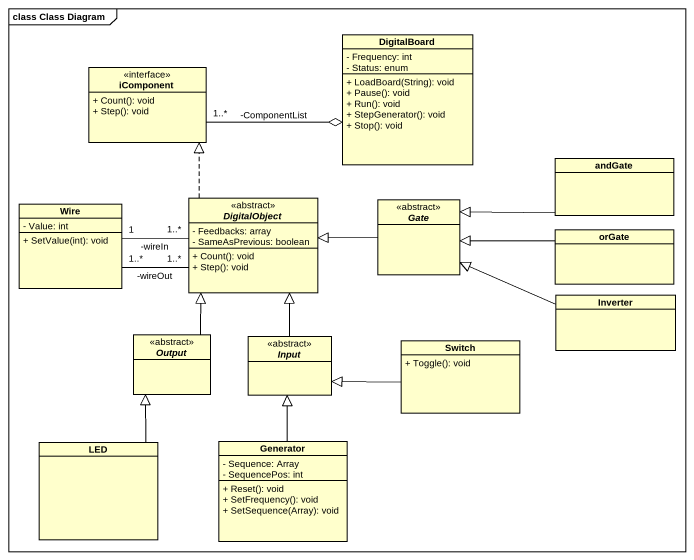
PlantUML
@startuml
mainframe class Class Diagram
hide circle
hide empty members
skinparam classAttributeIconSize 0
class DigitalBoard {
  - Frequency: int
  - Status: enum
  + LoadBoard(String): void
  + Pause(): void
  + Run(): void
  + StepGenerator(): void
  + Stop(): void
}
class iComponent <<interface>> {
  + Count(): void
  + Step(): void
}
class andGate
abstract class DigitalObject <<abstract>> {
  - Feedbacks: array
  - SameAsPrevious: boolean
  + Count(): void
  + Step(): void
}
abstract class Gate <<abstract>>
class Wire {
  - Value: int
  + SetValue(int): void
}
class orGate
class Inverter
abstract class Output <<abstract>>
abstract class Input <<abstract>>
class Switch {
  + Toggle(): void
}
class LED
class Generator {
  - Sequence: Array
  - SequencePos: int
  + Reset(): void
  + SetFrequency(): void
  + SetSequence(Array): void
}
iComponent "1..*" -right-o DigitalBoard : -ComponentList
andGate -left-|> Gate
DigitalObject .up.|> iComponent
Gate -left-|> DigitalObject
Wire "1" -right- "1..*" DigitalObject : -wireIn
Wire "1..*" -right- "1..*" DigitalObject : -wireOut
orGate -left-|> Gate
Inverter -left-|> Gate
Output -up-|> DigitalObject
Input -up-|> DigitalObject
Switch -left-|> Input
LED -up-|> Output
Generator -up-|> Input
@enduml
